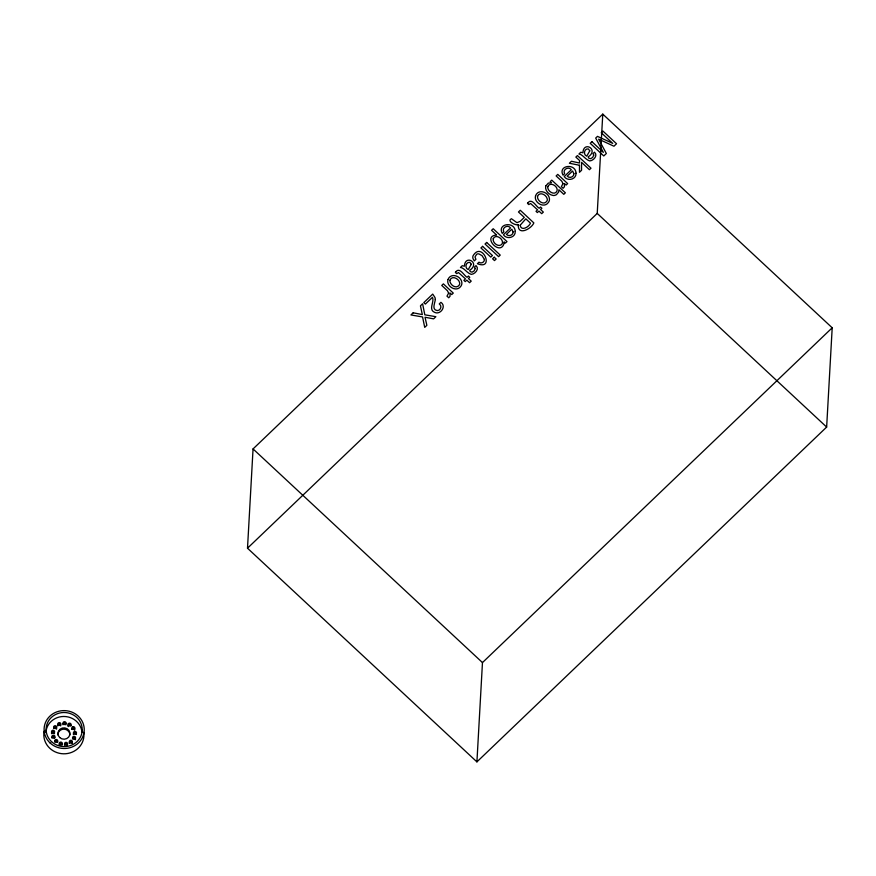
<?xml version="1.0" encoding="UTF-8"?>
<svg xmlns="http://www.w3.org/2000/svg" width="876" height="876" viewBox="0 0 876 876"><rect width="100%" height="100%" fill="white"/><g stroke="black" fill="none" stroke-linecap="round" stroke-linejoin="round"><path stroke-width="1.31" d="M247.503 548.212L253.054 448.928L602.776 114.121L832.2 327.788L826.648 427.072L476.916 761.879L247.503 548.212L597.224 213.416L602.776 114.121M476.916 761.879L482.468 662.585L832.2 327.788M62.174 745.038L62.207 744.808A1.511 1.423 3.2 0 0 59.382 744.107L59.229 744.447A1.511 1.423 3.2 0 0 59.239 745.191M65.875 724.857L65.941 724.496A1.511 1.423 3.2 0 0 64.474 723.018A1.511 1.423 3.2 0 0 62.919 724.397L62.962 724.77M597.224 213.416L826.648 427.072M253.054 448.928L482.468 662.585M57.849 734.876A6.022 5.683 3.2 0 1 63.817 729.171A6.022 5.683 3.2 0 1 69.894 734.833M45.902 732.478A18.067 17.049 3.2 0 1 63.762 716.469A18.067 17.049 3.2 0 1 81.961 732.358M83.746 732.314A20.082 18.944 3.2 0 1 63.411 753.798A20.082 18.944 3.2 0 1 44.15 731.219M56.579 728.821A1.511 1.423 3.2 0 1 56.425 729.16M53.6 728.46A1.511 1.423 3.2 0 1 55.1 727.025A1.511 1.423 3.2 0 1 56.622 728.449M60.641 725.897A1.511 1.423 3.2 0 0 60.729 725.164L60.63 724.802A1.511 1.423 3.2 0 0 58.637 724.047A1.511 1.423 3.2 0 0 57.849 725.919M54.323 733.694A1.511 1.423 3.2 0 0 53.71 731.756L53.337 731.624A1.511 1.423 3.2 0 0 51.706 733.749M51.859 737.997A1.511 1.423 3.2 0 1 52.965 736.617L53.348 736.563A1.511 1.423 3.2 0 1 54.87 737.986M68.186 726.631A1.511 1.423 3.2 0 1 68.021 725.547L68.175 725.208A1.511 1.423 3.2 0 1 71 725.908M74.58 730.135A1.511 1.423 3.2 0 0 72.489 728.197L72.182 728.427A1.511 1.423 3.2 0 0 71.755 729.434M73.431 734.559A1.511 1.423 3.2 0 1 74.482 732.807L74.865 732.763A1.511 1.423 3.2 0 1 76.343 734.548M72.522 738.731A1.511 1.423 3.2 0 1 74.548 737.778A1.511 1.423 3.2 0 1 75.303 739.804M69.313 743.406A1.511 1.423 3.2 0 1 70.759 741.611A1.511 1.423 3.2 0 1 72.226 743.395M64.463 745.104A1.511 1.423 3.2 0 1 65.952 743.669A1.511 1.423 3.2 0 1 67.485 745.093M54.684 741.884A1.511 1.423 3.2 0 1 55.068 741.249L55.374 741.019A1.511 1.423 3.2 0 1 57.652 742.246M579.485 165.268L579.485 172.276L581.565 170.283L581.544 162.367L589.428 169.703L590.993 168.203L577.415 155.567L575.85 157.067L579.562 160.516L579.474 163.013L571.459 161.261L569.378 163.254L579.485 165.268M475.263 268.516L474.157 270.903L472.076 272.173L470.248 271.593L469.678 270.323C480.836 262.997 464.926 253.909 464.411 266.216L462.265 265.691L460.437 267.465C464.05 267.651 466.82 273.082 471.244 274.374C475.066 274.188 479.741 268.844 476.018 265.614L474.507 267.07L475.263 268.516M593.764 155.074L592.658 157.461L590.577 158.731L588.749 158.151L588.179 156.881C599.326 149.555 583.427 140.467 582.912 152.785L580.766 152.249L578.927 154.034C582.551 154.22 585.321 159.64 589.734 160.932C593.556 160.746 598.242 155.402 594.519 152.172L592.997 153.629L593.764 155.074M484.384 259.395C484.724 262.154 481.088 264.059 478.975 262.209L477.398 263.72C495.258 270.761 481.92 240.32 472.985 255.967A4.752 4.489 3.2 0 0 473.095 258.825L474.321 260.873L475.909 259.351L475 256.953L476.654 254.292A2.858 2.694 3.2 0 1 478.92 253.92L482.041 255.661L484.384 259.395M448.643 293.11L446.979 296.143L448.731 297.774L450.034 296.274L450.012 292.989L451.72 294.577L453.275 293.099L443.376 283.879L441.756 285.445L447.439 290.744L448.643 293.11M563.016 183.61L561.352 186.643L563.115 188.274L564.418 186.774L564.396 183.489L566.104 185.077L567.648 183.599L557.76 174.39L556.129 175.945L561.823 181.244L563.016 183.61M520.18 225.231C521.067 231.669 529.06 226.961 530.462 223.161L525.83 218.836L520.18 225.231M515.23 231.395C515.69 237.648 506.689 239.86 503.426 234.735L510.533 227.935C507.839 224.092 501.379 227.848 503.853 231.855L502.255 233.388C496.823 223.347 514.957 221.07 515.23 231.395M576.014 173.196C576.474 179.46 567.484 181.661 564.221 176.536L571.327 169.736C568.633 165.892 562.173 169.648 564.648 173.656L563.049 175.189C557.618 165.148 575.751 162.87 576.014 173.196M513.106 231.932C513.248 235.316 508.617 236.849 506.427 234.363L511.814 229.205L513.106 231.932M573.9 173.733C574.043 177.116 569.411 178.649 567.21 176.164L572.597 171.006L573.9 173.733M435.317 299.493C434.978 303.151 431.364 309.754 437.31 310.608C440.781 310.52 442.303 305.877 439.281 303.928L440.935 302.34C446.727 306.272 440.453 315.086 434.759 312.436C427.926 309.546 434.671 302.045 432.47 297.293L425.386 304.071L423.82 302.603L432.722 294.095L435 297.522L435.317 299.493M504.182 242.926C500.743 257.161 481.307 236.137 496.615 235.009L491.567 230.3L493.199 228.745L506.985 241.59L505.397 243.101L504.094 241.886L504.182 242.926M449.903 280.243C449.41 284.569 456.177 289.638 459.221 285.061A3.165 2.989 3.2 0 0 459.604 282.63C458.706 278.459 451.863 275.108 449.903 280.243M537.492 196.399C536.999 200.714 543.755 205.794 546.81 201.217A3.165 2.989 3.2 0 0 547.193 198.786C546.295 194.614 539.452 191.253 537.492 196.399M62.284 743.483L62.229 743.855A1.511 1.423 3.2 0 1 60.389 744.863A1.511 1.423 3.2 0 1 59.305 743.122L59.458 742.782A1.511 1.423 3.2 0 1 62.284 743.483M471.288 264.278L468.222 269.611C464.379 268.1 465.758 261.749 469.81 262.34L471.288 264.278M589.789 150.836L586.712 156.169C582.879 154.658 584.259 148.307 588.3 148.898L589.789 150.836M547.785 186.621C546.974 191.001 554.508 196.104 556.972 191.099C558.603 186.402 550.084 181.168 547.785 186.621M66.007 723.171L65.952 723.532A1.511 1.423 3.2 0 1 63.028 723.445L62.995 723.072A1.511 1.423 3.2 0 1 64.539 721.693A1.511 1.423 3.2 0 1 66.007 723.171M518.285 224.771C517.552 236.301 531.535 228.789 533.845 222.909L520.278 210.273L518.472 211.992L524.297 217.412L520.191 221.332L516.96 222.701L511.442 218.726C506.459 220.807 515.252 225.625 518.285 224.771M493.243 238.721C492.224 243.079 499.375 248.236 502.266 243.681C504.039 239.17 495.728 233.301 493.243 238.721M545.737 186.03C544.653 190.519 548.967 194.932 553.227 195.49A5.223 4.938 3.2 0 0 556.501 194.614L558.669 191.975L558.866 189.742L563.794 194.33L565.37 192.808L551.76 180.127L550.259 181.573L551.519 182.745L548.266 183.139L545.737 186.03M447.986 279.532C445.873 286.342 456.659 292.825 460.907 286.156A5.716 5.398 3.2 0 0 461.86 282.63C461.258 275.929 450.811 272.294 447.986 279.532M535.575 195.676C533.462 202.498 544.248 208.97 548.486 202.312A5.716 5.398 3.2 0 0 549.438 198.775C548.847 192.085 538.401 188.45 535.575 195.676M68.251 723.883L68.098 724.222A1.511 1.423 3.2 0 0 70.638 725.591L70.879 725.295A1.511 1.423 3.2 0 0 70.299 723.346A1.511 1.423 3.2 0 0 68.251 723.883M455.827 271.735L455.367 272.414L456.681 273.63L458.476 272.546L465.452 278.875L463.897 280.353L465.255 281.623L466.809 280.145L469.569 282.707L471.211 281.13L468.452 278.568L469.766 277.309L468.408 276.039L467.094 277.298C464.061 275.732 459.78 266.797 455.827 271.735M527.954 202.695L527.494 203.363L528.797 204.579L530.593 203.495L537.568 209.824L536.024 211.313L537.382 212.572L538.926 211.094L541.697 213.667L543.339 212.091L540.58 209.517L541.894 208.258L540.536 206.999L539.222 208.247C536.189 206.681 531.907 197.757 527.954 202.695M57.531 741.633L57.301 741.928A1.511 1.423 3.2 0 1 55.166 741.939A1.511 1.423 3.2 0 1 55.144 739.924L55.451 739.694A1.511 1.423 3.2 0 1 57.531 741.633M413.165 312.809L410.932 314.944L422.56 316.948L424.718 327.372L426.864 325.325L425.035 317.265L433.62 318.853L435.876 316.696L424.805 314.802L422.604 303.764L420.436 305.844L422.331 314.572L413.165 312.809M482.588 246.353L480.924 247.941L490.779 257.106L492.432 255.518L482.588 246.353M486.662 242.455L485.03 244.01L498.597 256.646L500.229 255.091L486.662 242.455M591.924 141.671L590.216 143.314L603.783 155.95L606.345 153.508L598.658 139.185L613.956 146.215L616.529 143.741L602.962 131.104L601.243 132.758L612.729 143.368L597.465 136.371L595.691 138.079L603.334 152.369L591.924 141.671M494.272 257.237L492.608 258.814L494.491 260.577L496.155 258.989L494.272 257.237M72.566 726.872L72.259 727.102A1.511 1.423 3.2 0 0 73.737 729.478L74.11 729.336A1.511 1.423 3.2 0 0 74.635 727.387A1.511 1.423 3.2 0 0 72.566 726.872M54.203 737.899L53.841 738.041A1.511 1.423 3.2 0 1 51.991 737.034A1.511 1.423 3.2 0 1 53.031 735.293L53.425 735.238A1.511 1.423 3.2 0 1 54.203 737.899M74.942 731.438L74.559 731.482A1.511 1.423 3.2 0 0 74.58 734.241L74.975 734.285A1.511 1.423 3.2 0 0 76.475 732.851A1.511 1.423 3.2 0 0 74.942 731.438M53.118 733.113L52.724 733.07A1.511 1.423 3.2 0 1 51.596 731.351A1.511 1.423 3.2 0 1 53.414 730.299L53.786 730.431A1.511 1.423 3.2 0 1 53.118 733.113M58.134 724.912L57.925 724.594A1.511 1.423 3.2 0 1 58.714 722.722A1.511 1.423 3.2 0 1 60.696 723.477L60.805 723.839A1.511 1.423 3.2 0 1 58.134 724.912M64.594 744.151L64.539 743.779A1.511 1.423 3.2 0 1 66.675 742.476A1.511 1.423 3.2 0 1 67.025 744.863A1.511 1.423 3.2 0 1 64.594 744.151M59.732 737.559A6.022 5.683 3.2 0 0 69.784 734.975A6.022 5.683 3.2 0 0 62.327 728.044A6.022 5.683 3.2 0 0 59.732 737.559M51.52 741.654A18.067 17.049 3.2 0 0 81.665 733.902A18.067 17.049 3.2 0 0 59.316 713.097A18.067 17.049 3.2 0 0 51.52 741.654M50.118 743.001A20.082 18.944 3.2 0 0 83.614 734.395A20.082 18.944 3.2 0 0 58.78 711.268A20.082 18.944 3.2 0 0 50.118 743.001M54.126 728.142A1.511 1.423 3.2 0 0 56.644 727.496A1.511 1.423 3.2 0 0 54.783 725.755A1.511 1.423 3.2 0 0 54.126 728.142M73.004 738.786A1.511 1.423 3.2 0 0 75.522 738.129A1.511 1.423 3.2 0 0 73.65 736.398A1.511 1.423 3.2 0 0 73.004 738.786M69.784 742.717A1.511 1.423 3.2 0 0 72.303 742.071A1.511 1.423 3.2 0 0 70.441 740.33A1.511 1.423 3.2 0 0 69.784 742.717"/></g></svg>
